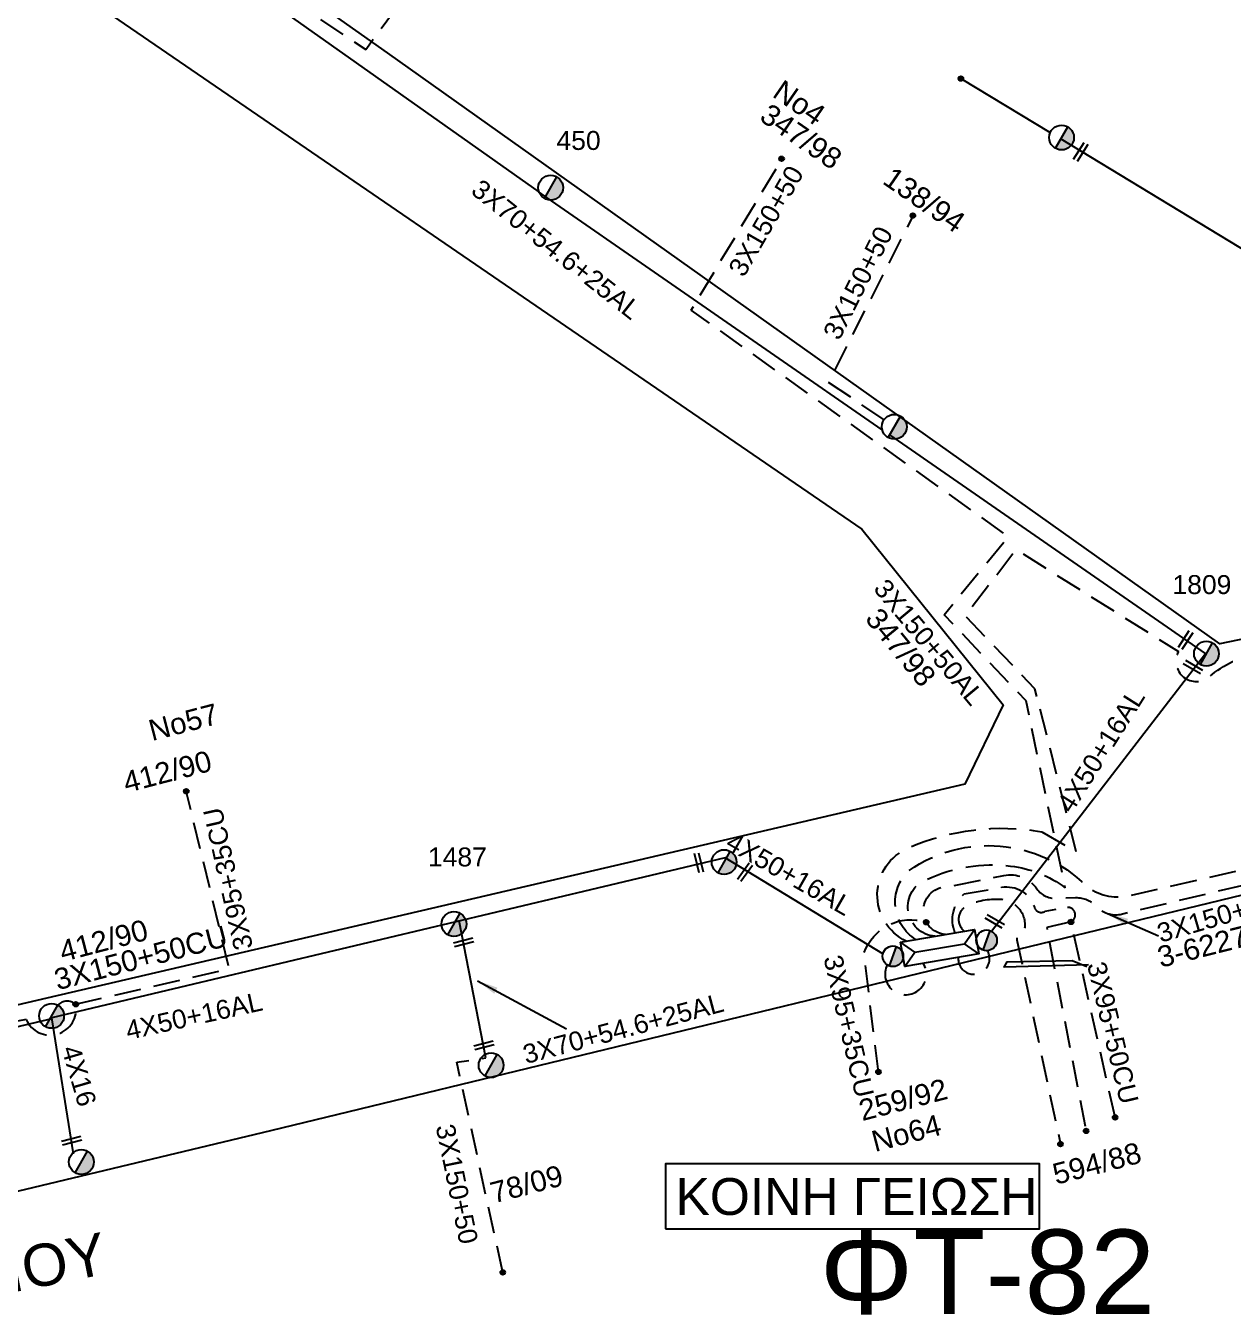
# Model space of a CAD drawing. Header units: millimetres. Extents: x 5010 to 7184, y -101 to 935.
# Drawn here: x 6535.9 to 6650.5, y 583 to 704.7 of the extents above; entities that cross this region are included whole.
import ezdxf
from ezdxf.enums import TextEntityAlignment as Align

# ---------------------------------------------------------------- set-up
doc = ezdxf.new("R2010")
doc.units = ezdxf.units.MM
doc.linetypes.add('DASHED', pattern=[19.05, 12.7, -6.35])
for name, color, linetype in [('Γέφυρες Εναερίου Δικτύου', 7, 'Continuous'), ('Γυμνά εναέρια ΧΤ και ΦΟΠ (3Φ)   4x50+16AL', 7, 'Continuous'), ('Εναέρια παροχή ΧΤ 4x16', 7, 'SYN_LINE'), ('Επιγραφές - Σχήματα', 7, 'Continuous'), ('Καλώδια ΧΤ   3x150+50AL', 7, 'DASHED'), ('Καλώδια ΧΤ   3x150+50CU', 7, 'DASHED'), ('Καλώδια ΧΤ   3x95+35CU', 7, 'DASHED'), ('Καλώδια ΧΤ   3x95+50CU', 7, 'DASHED'), ('Μηχανική τομή', 7, 'Continuous'), ('Στύλος ΦΜ', 7, 'Continuous'), ('Στύλος ΦΜ @ 1', 7, 'Continuous'), ('Συνδέσεις', 7, 'Continuous'), ('Συνεστραμμένα ΧΤ   3x70+54.6+25AL', 7, 'SYN_LINE'), ('Υποσταθμός εναέριος 2 στύλων', 7, 'Continuous'), ('Υποσταθμός πόλεως', 7, 'Continuous'), ('Υπόβαθρο ΔΕΗ', 7, 'Continuous')]:
    doc.layers.add(name, color=color, linetype=linetype)
doc.styles.get("Standard").update_dxf_attribs({"font": 'arial.ttf'})
doc.linetypes.add('SYN_LINE', pattern='A,0.5,-0.0001,["/\\/\\/\\/",Standard,S=0.1,R=0,X=0,Y=-0.05],-0.25', length=0.7501)
doc.dimstyles.new('ISO-25', dxfattribs={"dimtxt": 2.5, "dimasz": 2.5, "dimexe": 1.25, "dimexo": 0.625, "dimtad": 1, "dimtxsty": 'Standard', "dimcen": 2.5, "dimaunit": 2, "dimazin": 0, "dimtfac": 1, "dimtmove": 0, "dimatfit": 3, "dimfxl": 1, "dimarcsym": 0})

# ---------------------------------------------------------------- blocks, each defined once
blk = doc.blocks.new('ΥΠΟΣΤΑΘΜΟΣ ΕΝΑΕΡΙΟΣ ΕΠΙ 2 ΣΤΥΛΩΝ')
at = {"layer": 'Υποσταθμός εναέριος 2 στύλων', "linetype": 'Continuous'}
for points in [[(-11.97, -2.11, 0.574793), (-8.45, -0.07, 0.268822), (-9.64, 1.98)], [(9.68, -2.15, 0.574793), (13.19, -0.1, 0.268822), (12.01, 1.95)]]:
    blk.add_hatch(color=256, dxfattribs=at).paths.add_polyline_path(points)
for p, q in [((-11.97, -2.11), (-9.64, 1.98)), ((9.68, -2.15), (12.01, 1.95))]:
    blk.add_line(p, q, dxfattribs=at)
for centre in [(-10.81, -0.07), (10.84, -0.1)]:
    blk.add_circle(centre, 2.36, dxfattribs=at)
at = {"layer": 'Υποσταθμός πόλεως', "linetype": 'Continuous', "ltscale": 40}
blk.add_lwpolyline([(-8.57, 2.82), (8.57, 2.82), (8.57, -2.82), (-8.57, -2.82)], close=True, dxfattribs=at)
for points in [[(-5.75, 0), (-8.57, 2.82)], [(-8.57, -2.82), (-5.75, 0)], [(-5.75, 0), (5.75, 0)], [(5.75, 0), (8.57, 2.82)], [(8.57, -2.82), (5.75, 0)]]:
    blk.add_lwpolyline(points, dxfattribs=at)
at = {"layer": 'Υποσταθμός εναέριος 2 στύλων', "ltscale": 40, "flags": 1}
for tag, p in [('ΜΕΤΑΣΧΗΜΑΤΙΣΜΟΣ', (14.09, 2.51)), ('ΙΣΧΥΣ', (14.07, -0.28)), ('ΑΡΙΘΜΟΣ', (14.19, -3))]:
    blk.add_attdef(tag, p, '', height=1.8, dxfattribs=at)
blk = doc.blocks.new('ΥΠΑΡΧΩΝ ΤΣΙΜΕΝΤΕΝΙΟΣ ΣΤΥΛΟΣ')
at = {"layer": 'Στύλος ΦΜ'}
blk.add_hatch(color=256, dxfattribs=at).paths.add_polyline_path([(-1.29, -2.28, 0.574793), (2.62, 0, 0.268822), (1.3, 2.27)])
blk.add_line((-1.29, -2.28), (1.3, 2.27), dxfattribs=at)
blk.add_circle((0, 0), 2.62, dxfattribs=at)
at = {"layer": 'Στύλος ΦΜ', "flags": 4}
for tag, p in [('ΑΡΙΘΜΟΣ', (-4.68, 8.05)), ('ΤΥΠΟΣ', (-4.91, 3.03))]:
    blk.add_attdef(tag, p, '', height=4, dxfattribs=at)
blk = doc.blocks.new('ΜΗΧΑΝΙΚΗ ΤΟΜΗ')
at = {"layer": 'Μηχανική τομή', "ltscale": 40}
for p, q in [((-1.89, 0.78), (1.89, 0.78)), ((1.89, 0), (-1.89, 0))]:
    blk.add_line(p, q, dxfattribs=at)
blk = doc.blocks.new('_ΣΥΝΔΕΣΗ')
at = {"layer": 'Συνδέσεις', "linetype": 'SYN_LINE', "ltscale": 40}
blk.add_hatch(color=256, dxfattribs=at).paths.add_polyline_path([(0.5, -0.01, 1), (-0.5, -0.01, 1)])
at = {"layer": 'Συνδέσεις'}
blk.add_circle((0, -0.01), 0.5, dxfattribs=at)

msp = doc.modelspace()

# ---------------------------------------------------------------- linework, layer by layer
at = {"layer": 'Γέφυρες Εναερίου Δικτύου', "color": 5, "linetype": 'SYN_LINE', "ltscale": 15, "flags": 128}
msp.add_lwpolyline([(6579.55, 606.74), (6577.02, 619.73)], dxfattribs=at)
at = {"layer": 'Γυμνά εναέρια ΧΤ και ΦΟΠ (3Φ)   4x50+16AL', "color": 62, "linetype": 'SYN_LINE', "ltscale": 10, "flags": 128}
msp.add_lwpolyline([(6624.66, 699.72), (6633.12, 694.59)], dxfattribs=at)
at = {"layer": 'Γυμνά εναέρια ΧΤ και ΦΟΠ (3Φ)   4x50+16AL', "color": 62, "flags": 128}
msp.add_lwpolyline([(6634.13, 693.98), (6682.03, 664.93)], dxfattribs=at)
at = {"layer": 'Γυμνά εναέρια ΧΤ και ΦΟΠ (3Φ)   4x50+16AL', "color": 2, "flags": 128}
msp.add_lwpolyline([(6627.56, 618.76), (6647.87, 645.14)], dxfattribs=at)
at = {"layer": 'Γυμνά εναέρια ΧΤ και ΦΟΠ (3Φ)   4x50+16AL', "color": 5, "flags": 128}
for points in [[(6617.25, 616.62), (6602.27, 625.72), (6538.34, 610.55)], [(6538.36, 610.44), (6505.14, 602.66)]]:
    msp.add_lwpolyline(points, dxfattribs=at)
at = {"layer": 'Εναέρια παροχή ΧΤ 4x16', "color": 5, "ltscale": 20, "flags": 128}
msp.add_lwpolyline([(6540.42, 597.62), (6538.34, 610.55)], dxfattribs=at)
at = {"layer": 'Επιγραφές - Σχήματα', "linetype": 'Continuous', "ltscale": 0.2}
msp.add_lwpolyline([(6636.77, 615.58), (6628.78, 615.35), (6629.04, 615.84), (6635.23, 615.97), (6636.6, 615.42)], dxfattribs=at)
at = {"layer": 'Επιγραφές - Σχήματα', "color": 190}
msp.add_lwpolyline([(6596.61, 590.49), (6632.12, 590.49), (6632.12, 596.67), (6596.61, 596.67)], close=True, dxfattribs=at)
at = {"layer": 'Επιγραφές - Σχήματα', "color": 2, "linetype": 'DASHED', "ltscale": 0.2}
msp.add_arc((6625.89, 616.16), 1.49, 175.108, 30.5814, dxfattribs=at)
at = {"layer": 'Επιγραφές - Σχήματα', "color": 5, "linetype": 'DASHED', "ltscale": 0.2}
msp.add_arc((6619.42, 614.69), 1.96, 153.5163, 31.6343, dxfattribs=at)
at = {"layer": 'Καλώδια ΧΤ   3x150+50AL', "color": 133, "linetype": 'DASHED', "ltscale": 0.2, "flags": 128}
msp.add_lwpolyline([(6622.19, 618.28, -0.806125), (6621.46, 623.7, -0.137594), (6629.38, 624.95, -0.132714), (6634.57, 622.88), (6630.84, 640.64), (6623.07, 648.81), (6629.17, 656.23), (6599.06, 677.73), (6607.69, 692.12)], format="xyb", dxfattribs=at)
at = {"layer": 'Καλώδια ΧΤ   3x150+50AL', "color": 2, "linetype": 'DASHED', "ltscale": 0.2, "flags": 128}
msp.add_lwpolyline([(6617.36, 667.32), (6612.1, 670.87), (6620.15, 686.73)], dxfattribs=at)
at = {"layer": 'Καλώδια ΧΤ   3x150+50AL', "color": 30, "linetype": 'DASHED', "ltscale": 0.2, "flags": 128}
for points in [[(6632.33, 628.21), (6635.61, 626.28), (6631.69, 641.78), (6625.07, 648.71), (6629.89, 655), (6645.31, 645.31, 0.829488), (6648.26, 642.93, -0.122972), (6652.89, 645.24), (6675.74, 650.21), (6679.92, 659.84, -0.290157), (6681.53, 660.93, 0.570341), (6683.2, 666.8), (6686.87, 676.07), (6685.96, 677.01), (6687.79, 681.03)], [(6619.46, 617.82, -0.642295), (6619.67, 626.67, -0.146523), (6632.33, 628.21)]]:
    msp.add_lwpolyline(points, format="xyb", dxfattribs=at)
at = {"layer": 'Καλώδια ΧΤ   3x150+50AL', "color": 5, "linetype": 'DASHED', "ltscale": 0.2, "flags": 128}
msp.add_lwpolyline([(6581.16, 586.36), (6576.8, 606.33), (6579.55, 606.74)], dxfattribs=at)
at = {"layer": 'Καλώδια ΧΤ   3x150+50CU', "color": 62, "ltscale": 0.2, "flags": 128}
msp.add_lwpolyline([(6620.38, 617.97, -0.49138), (6619.72, 624.52, -0.361387), (6636.54, 623.08, 0.226622), (6640.53, 622.12), (6657.6, 626.01), (6666.39, 619.69), (6675.59, 623.2, 0.208847), (6678.57, 626.12), (6680.75, 631.12), (6686.79, 632.15, 0.26239), (6688.49, 633.53, -0.511315), (6690.99, 634.17, -3.518707)], format="xyb", dxfattribs=at)
at = {"layer": 'Καλώδια ΧΤ   3x150+50CU', "color": 173, "linetype": 'DASHED', "ltscale": 0.2, "flags": 128}
msp.add_lwpolyline([(6623.18, 618.45, -0.97857), (6623.44, 622.98), (6628.73, 624.06, -0.300945), (6631.88, 622.78, 0.284861), (6633.87, 621.91), (6635.55, 621.95, -0.213707), (6637.54, 621.11, 0.252409), (6639.79, 620.36), (6657.84, 624.66), (6666.65, 618.41), (6676.53, 621.45)], format="xyb", dxfattribs=at)
at = {"layer": 'Καλώδια ΧΤ   3x95+35CU', "color": 2, "linetype": 'DASHED', "ltscale": 0.2, "flags": 128}
msp.add_lwpolyline([(6554.33, 711.61), (6568.16, 702.48), (6579.24, 717.58)], dxfattribs=at)
at = {"layer": 'Καλώδια ΧΤ   3x95+35CU', "color": 5, "linetype": 'DASHED', "ltscale": 0.2, "flags": 128}
for points in [[(6540.61, 611.83), (6555.2, 615.2), (6551.12, 632.05)], [(6535.91, 610.39), (6532.94, 609.79), (6530.35, 621.73)]]:
    msp.add_lwpolyline(points, dxfattribs=at)
at = {"layer": 'Καλώδια ΧΤ   3x95+35CU', "color": 173, "linetype": 'DASHED', "ltscale": 0.2, "flags": 128}
msp.add_lwpolyline([(6616.83, 605.41), (6615.45, 616.67, -0.407812), (6621.37, 619.62, 7.438043)], format="xyb", dxfattribs=at)
at = {"layer": 'Καλώδια ΧΤ   3x95+35CU', "color": 5, "linetype": 'DASHED', "ltscale": 0.2}
for centre, radius, start, end in [((6538.19, 611.36), 2.47, 203.211, 10.7473), ((6539.81, 610.89), 1.23, 49.1688, 136.1661)]:
    msp.add_arc(centre, radius, start, end, dxfattribs=at)
at = {"layer": 'Καλώδια ΧΤ   3x95+50CU', "color": 27, "linetype": 'DASHED', "ltscale": 0.2, "flags": 128}
msp.add_lwpolyline([(6624.11, 618.61, -0.31816), (6624.96, 622.3), (6628.52, 622.93, -0.377972), (6631.63, 621.03, 0.491249), (6632.65, 620.65), (6634.77, 621.03)], format="xyb", dxfattribs=at)
at = {"layer": 'Καλώδια ΧΤ   3x95+50CU', "color": 85, "linetype": 'DASHED', "ltscale": 0.2, "flags": 128}
msp.add_lwpolyline([(6624.97, 618.76, -0.503363), (6625.19, 621.17, -0.130902), (6628.39, 621.8, -0.479866), (6630.64, 618.74, 0.476924), (6630, 617.79), (6634.11, 598.55)], format="xyb", dxfattribs=at)
at = {"layer": 'Καλώδια ΧΤ   3x95+50CU', "color": 27, "linetype": 'DASHED', "ltscale": 0.2, "flags": 128}
for points in [[(6635.11, 619.65), (6632.8, 619.1), (6636.54, 599.79)], [(6639.3, 601.09), (6635.11, 619.65)]]:
    msp.add_lwpolyline(points, dxfattribs=at)
at = {"layer": 'Καλώδια ΧΤ   3x95+50CU', "color": 27, "linetype": 'DASHED', "ltscale": 0.2}
msp.add_arc((6634.79, 620.3), 0.727, 295.9737, 91.7382, dxfattribs=at)
at = {"layer": 'Συνεστραμμένα ΧΤ   3x70+54.6+25AL', "color": 2, "linetype": 'SYN_LINE', "ltscale": 20}
msp.add_line((6553.58, 710.89), (6584.61, 688.94), dxfattribs=at)
at = {"layer": 'Συνεστραμμένα ΧΤ   3x70+54.6+25AL', "color": 2, "linetype": 'SYN_LINE', "ltscale": 20, "flags": 128}
for points in [[(6617.18, 666.38), (6585.39, 688.38), (6584.61, 688.94)], [(6647.87, 645.14), (6617.9, 665.89)]]:
    msp.add_lwpolyline(points, dxfattribs=at)
at = {"layer": 'Υπόβαθρο ΔΕΗ', "flags": 128}
msp.add_lwpolyline([(6588.36, 803.6), (6633.6, 768.35), (6662.2, 745.46), (6701.34, 713.12), (6682.8, 670.01), (6674.89, 651.35), (6649.23, 646.03), (6570.23, 702.17), (6543.17, 721.26), (6541.63, 730.52), (6558.88, 758.49), (6633.65, 708.05), (6638.63, 717.83), (6565.06, 767.8)], close=True, dxfattribs=at)
msp.add_lwpolyline([(6588.36, 803.6), (6633.6, 768.35), (6662.2, 745.46), (6701.34, 713.12), (6682.8, 670.01), (6674.89, 651.35), (6649.23, 646.03), (6570.23, 702.17), (6543.17, 721.26), (6541.63, 730.52), (6558.88, 758.49), (6633.65, 708.05), (6638.63, 717.83), (6565.06, 767.8)], close=True, dxfattribs=at)
for points in [[(6530.33, 715.15), (6615.24, 656.94), (6628.66, 640.25), (6625.04, 632.72), (6437.52, 589.03), (6434.2, 595.96), (6484.11, 658.05), (6530.33, 715.15)], [(6530.33, 715.15), (6615.24, 656.94), (6628.66, 640.25), (6625.04, 632.72), (6437.52, 589.03), (6434.2, 595.96), (6484.11, 658.05), (6530.33, 715.15)], [(6418.28, 565.81), (6400.76, 540.88), (6448.03, 517.96), (6493.36, 497.04), (6569.25, 513.32), (6636.98, 526.54), (6686.64, 537.5), (6667.85, 616.41), (6657.74, 623.74), (6559.1, 599.8), (6473.57, 579.32), (6418.28, 565.81)], [(6418.28, 565.81), (6400.76, 540.88), (6448.03, 517.96), (6493.36, 497.04), (6569.25, 513.32), (6636.98, 526.54), (6686.64, 537.5), (6667.85, 616.41), (6657.74, 623.74), (6559.1, 599.8), (6473.57, 579.32), (6418.28, 565.81)]]:
    msp.add_lwpolyline(points, dxfattribs=at)

# ---------------------------------------------------------------- block references
at = {"layer": 'Μηχανική τομή'}
for p, xscale, yscale, zscale, rotation in [((6636.19, 692.65), 0.5000000000003301, 0.5000000000003301, 0.5000000000003301, 57.30812533045598), ((6646.15, 646.31), 0.5000000000003301, 0.5000000000003301, 0.5000000000003301, 57.30812533045598), ((6646.78, 644.01), 0.5000000000006773, 0.5000000000006773, 0.5000000000006773, 149.6000846817408), ((6599.96, 625.3), 0.5000000000003079, 0.5000000000003079, 0.5000000000003079, 103.8861182070681), ((6604.01, 624.47), 0.5000000000002399, 0.5000000000002399, 0.5000000000002399, 234.4064777578902), ((6627.97, 619.86), 0.5000000000006773, 0.5000000000006773, 0.5000000000006773, 149.6000846817408), ((6577.41, 617.89), 0.5000000000002712, 0.5000000000002712, 0.5000000000002712, 194.9475264165217), ((6579.33, 608.12), 0.5000000000002712, 0.5000000000002712, 0.5000000000002712, 194.9475264165217), ((6540.19, 599.06), 0.5000000000002712, 0.5000000000002712, 0.5000000000002712, 194.9475264165217)]:
    msp.add_blockref('ΜΗΧΑΝΙΚΗ ΤΟΜΗ', p, dxfattribs=dict(at, xscale=xscale, yscale=yscale, zscale=zscale, rotation=rotation))
at = {"layer": 'Στύλος ΦΜ @ 1', "ltscale": 40, "xscale": 0.4499999999998181, "yscale": 0.4499999999998181, "zscale": 0.4499999999998181}
for p in [(6634.21, 694.12), (6634.21, 694.12), (6618.33, 666.65), (6602.18, 625.32), (6602.18, 625.32), (6538.33, 610.72), (6538.33, 610.72), (6580.06, 606.04), (6580.06, 606.04), (6541.16, 596.85), (6541.16, 596.85)]:
    msp.add_blockref('ΥΠΑΡΧΩΝ ΤΣΙΜΕΝΤΕΝΙΟΣ ΣΤΥΛΟΣ', p, dxfattribs=at)
at = {"layer": 'Στύλος ΦΜ @ 1', "ltscale": 40}
ref = msp.add_blockref('ΥΠΑΡΧΩΝ ΤΣΙΜΕΝΤΕΝΙΟΣ ΣΤΥΛΟΣ', (6585.71, 689.36), dxfattribs=dict(at, xscale=0.4499999999998181, yscale=0.4499999999998181, zscale=0.4499999999998181))
ref.add_attrib('ΤΥΠΟΣ', '450', (6586.26, 692.94), dxfattribs={"layer": 'Στύλος ΦΜ', "height": 1.8, "flags": 4})
ref = msp.add_blockref('ΥΠΑΡΧΩΝ ΤΣΙΜΕΝΤΕΝΙΟΣ ΣΤΥΛΟΣ', (6585.71, 689.36), dxfattribs=dict(at, xscale=0.4499999999998181, yscale=0.4499999999998181, zscale=0.4499999999998181))
ref.add_attrib('ΤΥΠΟΣ', '450', (6586.26, 692.94), dxfattribs={"layer": 'Στύλος ΦΜ', "height": 1.8, "flags": 4})
ref = msp.add_blockref('ΥΠΑΡΧΩΝ ΤΣΙΜΕΝΤΕΝΙΟΣ ΣΤΥΛΟΣ', (6647.97, 645.11), dxfattribs=dict(at, xscale=0.4499999999998181, yscale=0.4499999999998181, zscale=0.4499999999998181))
ref.add_attrib('ΤΥΠΟΣ', '1809', (6644.74, 650.77), dxfattribs={"layer": 'Στύλος ΦΜ', "height": 1.8, "flags": 4})
ref = msp.add_blockref('ΥΠΑΡΧΩΝ ΤΣΙΜΕΝΤΕΝΙΟΣ ΣΤΥΛΟΣ', (6647.97, 645.11), dxfattribs=dict(at, xscale=0.4499999999998181, yscale=0.4499999999998181, zscale=0.4499999999998181))
ref.add_attrib('ΤΥΠΟΣ', '1809', (6644.74, 650.77), dxfattribs={"layer": 'Στύλος ΦΜ', "height": 1.8, "flags": 4})
ref = msp.add_blockref('ΥΠΑΡΧΩΝ ΤΣΙΜΕΝΤΕΝΙΟΣ ΣΤΥΛΟΣ', (6576.53, 619.44), dxfattribs=dict(at, xscale=0.4499999999998181, yscale=0.4499999999998181, zscale=0.4499999999998181))
ref.add_attrib('ΤΥΠΟΣ', '1487', (6574.06, 624.91), dxfattribs={"layer": 'Στύλος ΦΜ', "height": 1.8, "flags": 4})
ref = msp.add_blockref('ΥΠΑΡΧΩΝ ΤΣΙΜΕΝΤΕΝΙΟΣ ΣΤΥΛΟΣ', (6576.53, 619.44), dxfattribs=dict(at, xscale=0.4499999999998181, yscale=0.4499999999998181, zscale=0.4499999999998181))
ref.add_attrib('ΤΥΠΟΣ', '1487', (6574.06, 624.91), dxfattribs={"layer": 'Στύλος ΦΜ', "height": 1.8, "flags": 4})
at = {"layer": 'Συνδέσεις', "xscale": 0.4500000000000455, "yscale": 0.4500000000000455, "zscale": 0.4500000000000455}
for p in [(6624.66, 699.72), (6607.64, 692.11), (6620.1, 686.71), (6551.12, 632.05), (6621.37, 619.62), (6635.11, 619.65), (6540.62, 611.83), (6616.83, 605.41), (6639.3, 601.09), (6636.54, 599.8), (6634.11, 598.55), (6581.16, 586.37)]:
    msp.add_blockref('_ΣΥΝΔΕΣΗ', p, dxfattribs=at)
at = {"layer": 'Υποσταθμός εναέριος 2 στύλων', "lineweight": 30, "xscale": 0.4167376270419785, "yscale": 0.4167376270419785, "zscale": 0.4167376270419785, "rotation": 9.726617176763726}
msp.add_blockref('ΥΠΟΣΤΑΘΜΟΣ ΕΝΑΕΡΙΟΣ ΕΠΙ 2 ΣΤΥΛΩΝ', (6622.64, 617.17), dxfattribs=at)

# ---------------------------------------------------------------- texts
at = {"layer": 'Γυμνά εναέρια ΧΤ και ΦΟΠ (3Φ)   4x50+16AL'}
for rotation, p in [(57.8042, (6637.93, 635.93)), (330.2785, (6608.37, 624.21)), (12.4281, (6551.85, 610.73))]:
    msp.add_text('4X50+16AL', height=1.8, rotation=rotation, dxfattribs=at).set_placement(p, align=Align.MIDDLE)
at = {"layer": 'Εναέρια παροχή ΧΤ 4x16', "ltscale": 20}
msp.add_text('4X16', height=1.8, rotation=286.2749, dxfattribs=at).set_placement((6540.95, 605.03), align=Align.MIDDLE)
at = {"layer": 'Επιγραφές - Σχήματα', "linetype": 'DASHED', "ltscale": 0.2, "attachment_point": 1}
for s, insert, char_height, width, rotation in [('Νο4', (6607.78, 699.71), 2, 17.7581, 325.4248), ('347/98', (6606.55, 697.47), 2, 17.7581, 325.4248), ('138/94', (6618.24, 691.46), 2, 17.7581, 325.4248), ('347/98', (6617.02, 649.66), 2, 17.7581, 309.3309), ('Νο57', (6547.36, 638.74), 2, 17.7581, 14.6225), ('412/90', (6544.93, 633.81), 2, 17.7581, 14.6225), ('412/90', (6538.88, 617.77), 2, 17.7581, 14.6225), ('3-62273', (6643.13, 617.22), 2, 17.7581, 14.1127), ('3Χ150+50CU', (6538.39, 615.08), 2, 17.7581, 14.6225), ('259/92', (6614.78, 602.66), 2, 17.7581, 14.6225), ('Νο64', (6615.99, 599.72), 2, 17.7581, 14.6225), ('594/88', (6633.18, 596.61), 2, 17.7581, 14.6225), ('78/09', (6579.79, 594.84), 2, 17.7581, 14.6225), ('ΣΟΥΛΙΟΥ', (6518.67, 585.35), 4, 48.5909, 11.277)]:
    msp.add_mtext(s, dxfattribs=dict(at, insert=insert, char_height=char_height, width=width, rotation=rotation))
at = {"layer": 'Επιγραφές - Σχήματα', "color": 190, "insert": (6597.56, 595.32), "char_height": 3.5, "width": 35.1311, "attachment_point": 1}
msp.add_mtext('KOINH ΓΕΙΩΣΗ', dxfattribs=at)
at = {"layer": 'Επιγραφές - Σχήματα', "linetype": 'DASHED', "ltscale": 0.2, "insert": (6611.23, 590.43), "char_height": 8, "width": 24.9768, "attachment_point": 1}
msp.add_mtext('ΦΤ-82', dxfattribs=at)
at = {"layer": 'Καλώδια ΧΤ   3x150+50AL', "ltscale": 0.2}
for s, rotation, p in [('3X150+50', 60.021, (6606.15, 686.2)), ('3X150+50', 63.4131, (6614.88, 680.32)), ('3X150+50AL', 309.8324, (6621.64, 646.21)), ('3X150+50', 281.4862, (6576.82, 594.76))]:
    msp.add_text(s, height=1.8, rotation=rotation, dxfattribs=at).set_placement(p, align=Align.MIDDLE)
at = {"layer": 'Καλώδια ΧΤ   3x150+50CU', "ltscale": 0.2}
msp.add_text('3X150+50CU', height=1.8, rotation=16.2056, dxfattribs=at).set_placement((6650.64, 620.64), align=Align.MIDDLE)
at = {"layer": 'Καλώδια ΧΤ   3x95+35CU', "ltscale": 0.2}
for rotation, p in [(102.6336, (6555.08, 623.73)), (282.9379, (6614.02, 609.74))]:
    msp.add_text('3X95+35CU', height=1.8, rotation=rotation, dxfattribs=at).set_placement(p, align=Align.MIDDLE)
at = {"layer": 'Καλώδια ΧΤ   3x95+50CU', "ltscale": 0.2}
msp.add_text('3X95+50CU', height=1.8, rotation=283.3795, dxfattribs=at).set_placement((6639.09, 609.12), align=Align.MIDDLE)
at = {"layer": 'Συνεστραμμένα ΧΤ   3x70+54.6+25AL', "ltscale": 20}
for rotation, p in [(321.5587, (6586.25, 683.5)), (14.894, (6592.59, 609.53))]:
    msp.add_text('3X70+54.6+25AL', height=1.8, rotation=rotation, dxfattribs=at).set_placement(p, align=Align.MIDDLE)

# ---------------------------------------------------------------- leaders
at = {"layer": 'Επιγραφές - Σχήματα', "ltscale": 40}
for points in [[(6638.57, 620.45), (6643.41, 618.31)], [(6578.75, 614.06), (6587.21, 609.5)]]:
    msp.add_leader(points, dimstyle='ISO-25', override={"dimasz": 2, "dimtad": 0}, dxfattribs=at)

doc.saveas('drawing.dxf')
